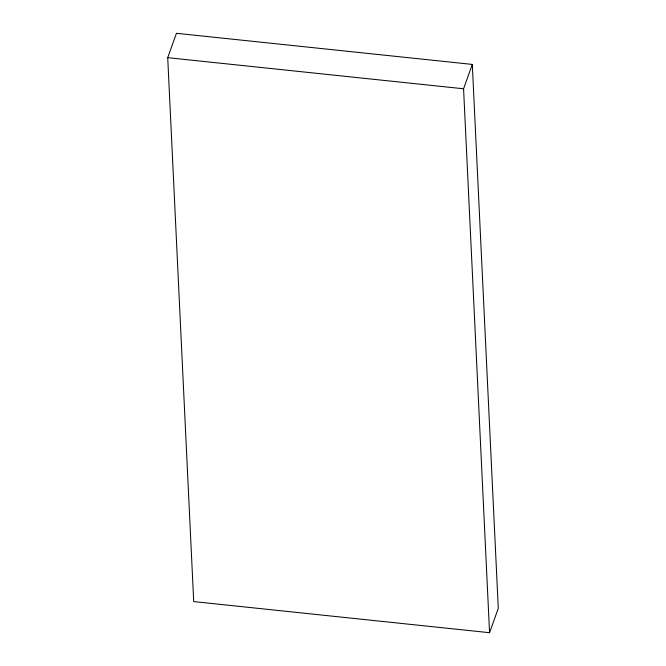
<?xml version="1.0" encoding="UTF-8"?>
<svg xmlns="http://www.w3.org/2000/svg" width="666" height="666" viewBox="0 0 666 666"><rect width="100%" height="100%" fill="white"/><g stroke="black" fill="none" stroke-linecap="round" stroke-linejoin="round"><path stroke-width="1" d="M167.715 57.667L176.44 33.3L472.294 64.411L498.285 608.333L489.56 632.7L193.706 601.589L167.715 57.667L463.569 88.778L472.294 64.411M463.569 88.778L489.56 632.7"/></g></svg>
